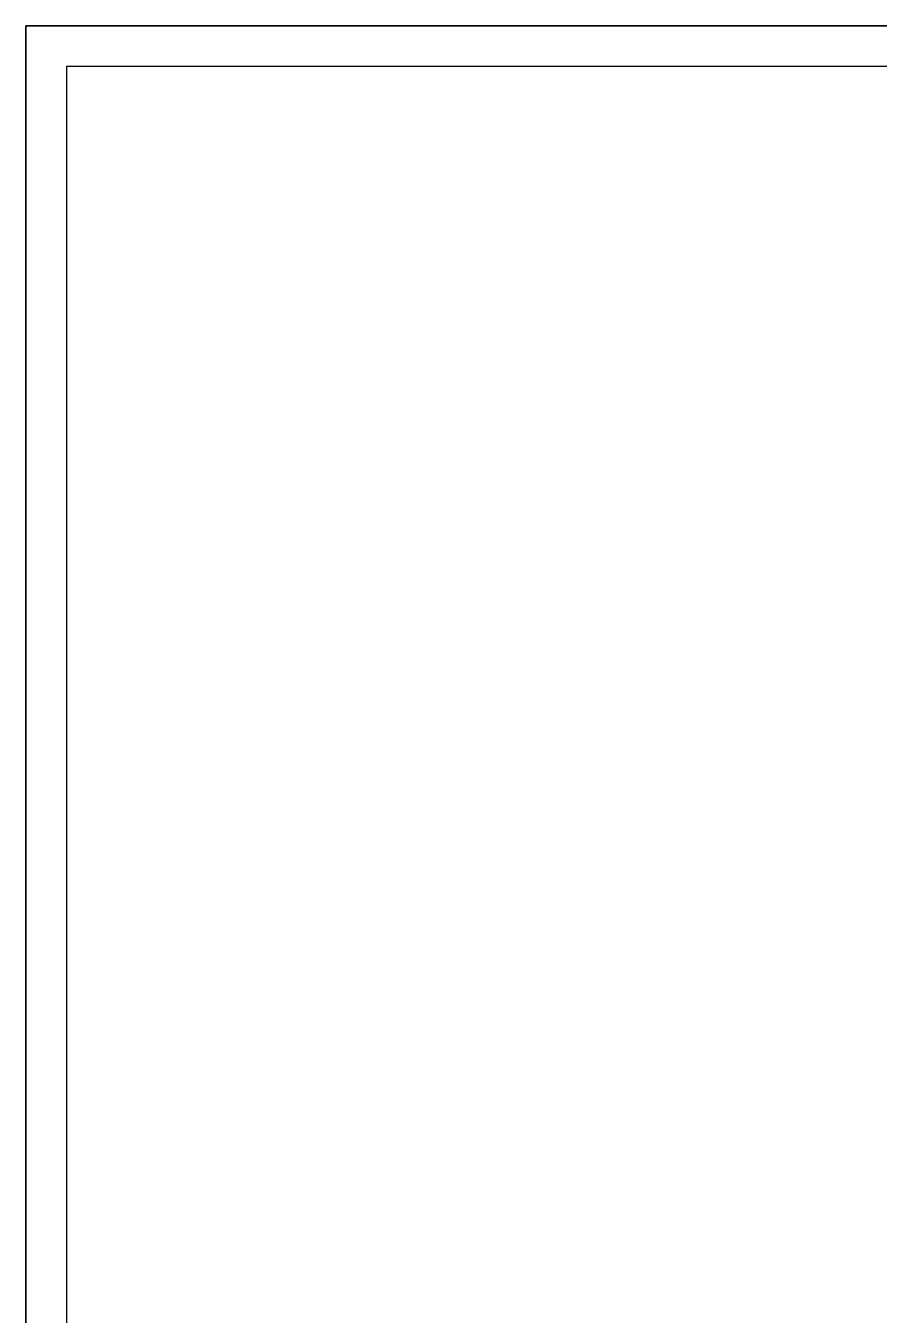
# Model space of a CAD drawing. Extents: x 0 to 420, y 0 to 297.
# Drawn here: x 0 to 105, y 138.4 to 297 of the extents above; entities that cross this region are included whole.
import ezdxf

# ---------------------------------------------------------------- set-up
doc = ezdxf.new("R2010")
doc.units = 0
doc.header["$LTSCALE"] = 23.1
doc.layers.get('0').update_dxf_attribs({"linetype": 'CONTINUOUS'})
doc.layers.add('90000_FRAME', color=7, linetype='CONTINUOUS')

msp = doc.modelspace()

# ---------------------------------------------------------------- linework, layer by layer
at = {"color": 7, "linetype": 'CONTINUOUS'}
for p, q in [((0, 0), (0, 297)), ((0, 297), (420, 297))]:
    msp.add_line(p, q, dxfattribs=at)
at = {"layer": '90000_FRAME', "color": 7, "linetype": 'CONTINUOUS'}
for p, q in [((0, 297), (0, 0)), ((420, 297), (0, 297)), ((5, 292), (5, 5)), ((415, 292), (5, 292))]:
    msp.add_line(p, q, dxfattribs=at)

doc.saveas('drawing.dxf')
